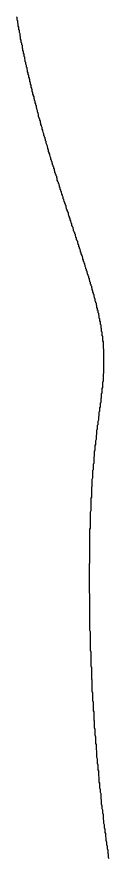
# Model space of a CAD drawing. Header units: millimetres. Extents: x 289 to 9778, y -894 to 6380.
# Drawn here: x 7140.49 to 7142.08, y 561.01 to 575.39 of the extents above; entities that cross this region are included whole.
import ezdxf

# ---------------------------------------------------------------- set-up
doc = ezdxf.new("R2010")
doc.units = ezdxf.units.MM

msp = doc.modelspace()

# ---------------------------------------------------------------- linework, layer by layer
msp.add_polyline3d([(7142.08, 560.998, 0), (7142.07, 561.018, 0), (7142.07, 561.048, 0), (7142.07, 561.068, 0), (7142.06, 561.088, 0), (7142.06, 561.118, 0), (7142.06, 561.138, 0), (7142.05, 561.168, 0), (7142.05, 561.188, 0), (7142.05, 561.208, 0), (7142.04, 561.238, 0), (7142.04, 561.258, 0), (7142.04, 561.278, 0), (7142.03, 561.308, 0), (7142.03, 561.328, 0), (7142.03, 561.358, 0), (7142.02, 561.378, 0), (7142.02, 561.408, 0), (7142.02, 561.428, 0), (7142.01, 561.448, 0), (7142.01, 561.478, 0), (7142.01, 561.498, 0), (7142, 561.528, 0), (7142, 561.548, 0), (7142, 561.578, 0), (7141.99, 561.598, 0), (7141.99, 561.628, 0), (7141.99, 561.648, 0), (7141.98, 561.678, 0), (7141.98, 561.698, 0), (7141.98, 561.728, 0), (7141.98, 561.748, 0), (7141.97, 561.778, 0), (7141.97, 561.798, 0), (7141.97, 561.828, 0), (7141.96, 561.848, 0), (7141.96, 561.878, 0), (7141.96, 561.898, 0), (7141.95, 561.928, 0), (7141.95, 561.948, 0), (7141.95, 561.978, 0), (7141.95, 561.998, 0), (7141.94, 562.028, 0), (7141.94, 562.058, 0), (7141.94, 562.078, 0), (7141.94, 562.108, 0), (7141.93, 562.128, 0), (7141.93, 562.158, 0), (7141.93, 562.178, 0), (7141.92, 562.208, 0), (7141.92, 562.238, 0), (7141.92, 562.258, 0), (7141.92, 562.288, 0), (7141.91, 562.308, 0), (7141.91, 562.338, 0), (7141.91, 562.368, 0), (7141.91, 562.388, 0), (7141.9, 562.418, 0), (7141.9, 562.438, 0), (7141.9, 562.468, 0), (7141.9, 562.498, 0), (7141.89, 562.518, 0), (7141.89, 562.548, 0), (7141.89, 562.568, 0), (7141.89, 562.598, 0), (7141.88, 562.628, 0), (7141.88, 562.648, 0), (7141.88, 562.678, 0), (7141.88, 562.708, 0), (7141.87, 562.728, 0), (7141.87, 562.758, 0), (7141.87, 562.788, 0), (7141.87, 562.808, 0), (7141.87, 562.838, 0), (7141.86, 562.868, 0), (7141.86, 562.888, 0), (7141.86, 562.918, 0), (7141.86, 562.948, 0), (7141.85, 562.968, 0), (7141.85, 562.998, 0), (7141.85, 563.028, 0), (7141.85, 563.048, 0), (7141.85, 563.078, 0), (7141.84, 563.108, 0), (7141.84, 563.128, 0), (7141.84, 563.158, 0), (7141.84, 563.188, 0), (7141.84, 563.208, 0), (7141.83, 563.238, 0), (7141.83, 563.268, 0), (7141.83, 563.288, 0), (7141.83, 563.318, 0), (7141.83, 563.348, 0), (7141.82, 563.368, 0), (7141.82, 563.398, 0), (7141.82, 563.428, 0), (7141.82, 563.448, 0), (7141.82, 563.478, 0), (7141.82, 563.508, 0), (7141.81, 563.528, 0), (7141.81, 563.558, 0), (7141.81, 563.588, 0), (7141.81, 563.618, 0), (7141.81, 563.638, 0), (7141.81, 563.668, 0), (7141.8, 563.698, 0), (7141.8, 563.718, 0), (7141.8, 563.748, 0), (7141.8, 563.778, 0), (7141.8, 563.798, 0), (7141.8, 563.828, 0), (7141.79, 563.858, 0), (7141.79, 563.888, 0), (7141.79, 563.908, 0), (7141.79, 563.938, 0), (7141.79, 563.968, 0), (7141.79, 563.988, 0), (7141.79, 564.018, 0), (7141.79, 564.048, 0), (7141.78, 564.068, 0), (7141.78, 564.098, 0), (7141.78, 564.128, 0), (7141.78, 564.158, 0), (7141.78, 564.178, 0), (7141.78, 564.208, 0), (7141.78, 564.238, 0), (7141.78, 564.258, 0), (7141.77, 564.288, 0), (7141.77, 564.318, 0), (7141.77, 564.338, 0), (7141.77, 564.368, 0), (7141.77, 564.398, 0), (7141.77, 564.418, 0), (7141.77, 564.448, 0), (7141.77, 564.478, 0), (7141.77, 564.498, 0), (7141.77, 564.528, 0), (7141.76, 564.558, 0), (7141.76, 564.578, 0), (7141.76, 564.608, 0), (7141.76, 564.638, 0), (7141.76, 564.658, 0), (7141.76, 564.688, 0), (7141.76, 564.718, 0), (7141.76, 564.738, 0), (7141.76, 564.768, 0), (7141.76, 564.798, 0), (7141.76, 564.818, 0), (7141.76, 564.848, 0), (7141.76, 564.878, 0), (7141.75, 564.898, 0), (7141.75, 564.928, 0), (7141.75, 564.948, 0), (7141.75, 564.978, 0), (7141.75, 565.008, 0), (7141.75, 565.028, 0), (7141.75, 565.058, 0), (7141.75, 565.088, 0), (7141.75, 565.108, 0), (7141.75, 565.138, 0), (7141.75, 565.158, 0), (7141.75, 565.188, 0), (7141.75, 565.208, 0), (7141.75, 565.238, 0), (7141.75, 565.268, 0), (7141.75, 565.288, 0), (7141.75, 565.318, 0), (7141.75, 565.338, 0), (7141.75, 565.368, 0), (7141.75, 565.388, 0), (7141.75, 565.418, 0), (7141.75, 565.448, 0), (7141.75, 565.468, 0), (7141.75, 565.498, 0), (7141.75, 565.518, 0), (7141.74, 565.548, 0), (7141.74, 565.568, 0), (7141.74, 565.598, 0), (7141.74, 565.618, 0), (7141.74, 565.648, 0), (7141.74, 565.668, 0), (7141.74, 565.698, 0), (7141.74, 565.718, 0), (7141.74, 565.748, 0), (7141.74, 565.768, 0), (7141.74, 565.798, 0), (7141.74, 565.818, 0), (7141.74, 565.838, 0), (7141.74, 565.868, 0), (7141.74, 565.888, 0), (7141.74, 565.918, 0), (7141.74, 565.938, 0), (7141.74, 565.968, 0), (7141.74, 565.988, 0), (7141.74, 566.008, 0), (7141.74, 566.038, 0), (7141.75, 566.058, 0), (7141.75, 566.088, 0), (7141.75, 566.108, 0), (7141.75, 566.128, 0), (7141.75, 566.158, 0), (7141.75, 566.178, 0), (7141.75, 566.198, 0), (7141.75, 566.228, 0), (7141.75, 566.248, 0), (7141.75, 566.268, 0), (7141.75, 566.298, 0), (7141.75, 566.318, 0), (7141.75, 566.338, 0), (7141.75, 566.368, 0), (7141.75, 566.388, 0), (7141.75, 566.408, 0), (7141.75, 566.428, 0), (7141.75, 566.458, 0), (7141.75, 566.478, 0), (7141.75, 566.498, 0), (7141.75, 566.518, 0), (7141.75, 566.548, 0), (7141.75, 566.568, 0), (7141.75, 566.588, 0), (7141.75, 566.608, 0), (7141.75, 566.628, 0), (7141.76, 566.648, 0), (7141.76, 566.678, 0), (7141.76, 566.698, 0), (7141.76, 566.718, 0), (7141.76, 566.738, 0), (7141.76, 566.758, 0), (7141.76, 566.778, 0), (7141.76, 566.798, 0), (7141.76, 566.818, 0), (7141.76, 566.848, 0), (7141.76, 566.868, 0), (7141.76, 566.888, 0), (7141.76, 566.908, 0), (7141.76, 566.928, 0), (7141.77, 566.948, 0), (7141.77, 566.968, 0), (7141.77, 566.988, 0), (7141.77, 567.008, 0), (7141.77, 567.028, 0), (7141.77, 567.048, 0), (7141.77, 567.068, 0), (7141.77, 567.088, 0), (7141.77, 567.108, 0), (7141.77, 567.128, 0), (7141.77, 567.148, 0), (7141.77, 567.158, 0), (7141.78, 567.178, 0), (7141.78, 567.198, 0), (7141.78, 567.218, 0), (7141.78, 567.238, 0), (7141.78, 567.258, 0), (7141.78, 567.278, 0), (7141.78, 567.288, 0), (7141.78, 567.308, 0), (7141.78, 567.328, 0), (7141.78, 567.348, 0), (7141.79, 567.368, 0), (7141.79, 567.378, 0), (7141.79, 567.398, 0), (7141.79, 567.418, 0), (7141.79, 567.438, 0), (7141.79, 567.448, 0), (7141.79, 567.468, 0), (7141.79, 567.488, 0), (7141.8, 567.508, 0), (7141.8, 567.518, 0), (7141.8, 567.538, 0), (7141.8, 567.558, 0), (7141.8, 567.568, 0), (7141.8, 567.588, 0), (7141.8, 567.598, 0), (7141.8, 567.618, 0), (7141.8, 567.638, 0), (7141.81, 567.648, 0), (7141.81, 567.668, 0), (7141.81, 567.688, 0), (7141.81, 567.698, 0), (7141.81, 567.718, 0), (7141.81, 567.728, 0), (7141.81, 567.748, 0), (7141.82, 567.758, 0), (7141.82, 567.778, 0), (7141.82, 567.788, 0), (7141.82, 567.808, 0), (7141.82, 567.818, 0), (7141.82, 567.838, 0), (7141.82, 567.848, 0), (7141.82, 567.868, 0), (7141.83, 567.878, 0), (7141.83, 567.898, 0), (7141.83, 567.908, 0), (7141.83, 567.928, 0), (7141.83, 567.938, 0), (7141.83, 567.948, 0), (7141.83, 567.968, 0), (7141.84, 567.978, 0), (7141.84, 567.998, 0), (7141.84, 568.008, 0), (7141.84, 568.018, 0), (7141.84, 568.038, 0), (7141.84, 568.048, 0), (7141.84, 568.058, 0), (7141.85, 568.078, 0), (7141.85, 568.088, 0), (7141.85, 568.098, 0), (7141.85, 568.118, 0), (7141.85, 568.128, 0), (7141.85, 568.138, 0), (7141.85, 568.148, 0), (7141.86, 568.168, 0), (7141.86, 568.178, 0), (7141.86, 568.188, 0), (7141.86, 568.208, 0), (7141.86, 568.218, 0), (7141.86, 568.228, 0), (7141.86, 568.238, 0), (7141.87, 568.248, 0), (7141.87, 568.268, 0), (7141.87, 568.278, 0), (7141.87, 568.288, 0), (7141.87, 568.298, 0), (7141.87, 568.318, 0), (7141.87, 568.328, 0), (7141.88, 568.338, 0), (7141.88, 568.348, 0), (7141.88, 568.358, 0), (7141.88, 568.368, 0), (7141.88, 568.378, 0), (7141.88, 568.398, 0), (7141.88, 568.408, 0), (7141.89, 568.418, 0), (7141.89, 568.428, 0), (7141.89, 568.438, 0), (7141.89, 568.448, 0), (7141.89, 568.458, 0), (7141.89, 568.468, 0), (7141.89, 568.478, 0), (7141.9, 568.498, 0), (7141.9, 568.508, 0), (7141.9, 568.518, 0), (7141.9, 568.528, 0), (7141.9, 568.538, 0), (7141.9, 568.548, 0), (7141.9, 568.558, 0), (7141.91, 568.568, 0), (7141.91, 568.578, 0), (7141.91, 568.588, 0), (7141.91, 568.598, 0), (7141.91, 568.608, 0), (7141.91, 568.618, 0), (7141.91, 568.628, 0), (7141.91, 568.638, 0), (7141.92, 568.648, 0), (7141.92, 568.658, 0), (7141.92, 568.668, 0), (7141.92, 568.678, 0), (7141.92, 568.688, 0), (7141.92, 568.698, 0), (7141.92, 568.708, 0), (7141.93, 568.718, 0), (7141.93, 568.728, 0), (7141.93, 568.738, 0), (7141.93, 568.748, 0), (7141.93, 568.758, 0), (7141.93, 568.768, 0), (7141.93, 568.778, 0), (7141.93, 568.778, 0), (7141.93, 568.788, 0), (7141.94, 568.798, 0), (7141.94, 568.808, 0), (7141.94, 568.818, 0), (7141.94, 568.828, 0), (7141.94, 568.838, 0), (7141.94, 568.848, 0), (7141.94, 568.858, 0), (7141.94, 568.868, 0), (7141.95, 568.868, 0), (7141.95, 568.878, 0), (7141.95, 568.888, 0), (7141.95, 568.898, 0), (7141.95, 568.908, 0), (7141.95, 568.918, 0), (7141.95, 568.928, 0), (7141.95, 568.938, 0), (7141.95, 568.938, 0), (7141.95, 568.948, 0), (7141.96, 568.958, 0), (7141.96, 568.968, 0), (7141.96, 568.978, 0), (7141.96, 568.988, 0), (7141.96, 568.998, 0), (7141.96, 568.998, 0), (7141.96, 569.008, 0), (7141.96, 569.018, 0), (7141.96, 569.028, 0), (7141.96, 569.038, 0), (7141.96, 569.048, 0), (7141.97, 569.048, 0), (7141.97, 569.058, 0), (7141.97, 569.068, 0), (7141.97, 569.078, 0), (7141.97, 569.088, 0), (7141.97, 569.088, 0), (7141.97, 569.098, 0), (7141.97, 569.108, 0), (7141.97, 569.118, 0), (7141.97, 569.128, 0), (7141.97, 569.128, 0), (7141.97, 569.138, 0), (7141.97, 569.148, 0), (7141.98, 569.158, 0), (7141.98, 569.168, 0), (7141.98, 569.168, 0), (7141.98, 569.178, 0), (7141.98, 569.188, 0), (7141.98, 569.198, 0), (7141.98, 569.198, 0), (7141.98, 569.208, 0), (7141.98, 569.218, 0), (7141.98, 569.228, 0), (7141.98, 569.238, 0), (7141.98, 569.238, 0), (7141.98, 569.248, 0), (7141.98, 569.258, 0), (7141.98, 569.268, 0), (7141.98, 569.268, 0), (7141.98, 569.278, 0), (7141.98, 569.288, 0), (7141.99, 569.298, 0), (7141.99, 569.298, 0), (7141.99, 569.308, 0), (7141.99, 569.318, 0), (7141.99, 569.328, 0), (7141.99, 569.328, 0), (7141.99, 569.338, 0), (7141.99, 569.348, 0), (7141.99, 569.358, 0), (7141.99, 569.358, 0), (7141.99, 569.368, 0), (7141.99, 569.378, 0), (7141.99, 569.388, 0), (7141.99, 569.388, 0), (7141.99, 569.398, 0), (7141.99, 569.408, 0), (7141.99, 569.418, 0), (7141.99, 569.418, 0), (7141.99, 569.428, 0), (7141.99, 569.438, 0), (7141.99, 569.438, 0), (7141.99, 569.448, 0), (7141.99, 569.458, 0), (7141.99, 569.468, 0), (7141.99, 569.468, 0), (7141.99, 569.478, 0), (7141.99, 569.488, 0), (7141.99, 569.498, 0), (7141.99, 569.498, 0), (7141.99, 569.508, 0), (7141.99, 569.518, 0), (7141.99, 569.518, 0), (7141.99, 569.528, 0), (7141.99, 569.538, 0), (7141.99, 569.548, 0), (7141.99, 569.548, 0), (7141.99, 569.558, 0), (7141.99, 569.568, 0), (7141.99, 569.568, 0), (7141.99, 569.578, 0), (7141.99, 569.588, 0), (7141.99, 569.598, 0), (7141.99, 569.598, 0), (7141.99, 569.608, 0), (7141.99, 569.618, 0), (7141.99, 569.618, 0), (7141.99, 569.628, 0), (7141.99, 569.638, 0), (7141.99, 569.648, 0), (7141.99, 569.648, 0), (7141.99, 569.658, 0), (7141.99, 569.668, 0), (7141.99, 569.668, 0), (7141.99, 569.678, 0), (7141.99, 569.688, 0), (7141.99, 569.698, 0), (7141.99, 569.698, 0), (7141.99, 569.708, 0), (7141.98, 569.718, 0), (7141.98, 569.718, 0), (7141.98, 569.728, 0), (7141.98, 569.738, 0), (7141.98, 569.748, 0), (7141.98, 569.748, 0), (7141.98, 569.758, 0), (7141.98, 569.768, 0), (7141.98, 569.768, 0), (7141.98, 569.778, 0), (7141.98, 569.788, 0), (7141.98, 569.798, 0), (7141.98, 569.798, 0), (7141.98, 569.808, 0), (7141.98, 569.818, 0), (7141.98, 569.818, 0), (7141.98, 569.828, 0), (7141.98, 569.838, 0), (7141.97, 569.838, 0), (7141.97, 569.848, 0), (7141.97, 569.858, 0), (7141.97, 569.868, 0), (7141.97, 569.868, 0), (7141.97, 569.878, 0), (7141.97, 569.888, 0), (7141.97, 569.898, 0), (7141.97, 569.898, 0), (7141.97, 569.908, 0), (7141.97, 569.918, 0), (7141.97, 569.918, 0), (7141.97, 569.928, 0), (7141.96, 569.938, 0), (7141.96, 569.948, 0), (7141.96, 569.948, 0), (7141.96, 569.958, 0), (7141.96, 569.968, 0), (7141.96, 569.968, 0), (7141.96, 569.978, 0), (7141.96, 569.988, 0), (7141.96, 569.998, 0), (7141.96, 569.998, 0), (7141.95, 570.008, 0), (7141.95, 570.018, 0), (7141.95, 570.028, 0), (7141.95, 570.028, 0), (7141.95, 570.038, 0), (7141.95, 570.048, 0), (7141.95, 570.058, 0), (7141.95, 570.058, 0), (7141.94, 570.068, 0), (7141.94, 570.078, 0), (7141.94, 570.088, 0), (7141.94, 570.088, 0), (7141.94, 570.098, 0), (7141.94, 570.108, 0), (7141.94, 570.118, 0), (7141.94, 570.118, 0), (7141.93, 570.128, 0), (7141.93, 570.138, 0), (7141.93, 570.148, 0), (7141.93, 570.148, 0), (7141.93, 570.158, 0), (7141.93, 570.168, 0), (7141.93, 570.178, 0), (7141.92, 570.178, 0), (7141.92, 570.188, 0), (7141.92, 570.198, 0), (7141.92, 570.208, 0), (7141.92, 570.208, 0), (7141.92, 570.218, 0), (7141.92, 570.228, 0), (7141.91, 570.238, 0), (7141.91, 570.248, 0), (7141.91, 570.248, 0), (7141.91, 570.258, 0), (7141.91, 570.268, 0), (7141.91, 570.278, 0), (7141.9, 570.288, 0), (7141.9, 570.288, 0), (7141.9, 570.298, 0), (7141.9, 570.308, 0), (7141.9, 570.318, 0), (7141.89, 570.328, 0), (7141.89, 570.328, 0), (7141.89, 570.338, 0), (7141.89, 570.348, 0), (7141.89, 570.358, 0), (7141.89, 570.368, 0), (7141.88, 570.368, 0), (7141.88, 570.378, 0), (7141.88, 570.388, 0), (7141.88, 570.398, 0), (7141.88, 570.408, 0), (7141.87, 570.408, 0), (7141.87, 570.418, 0), (7141.87, 570.428, 0), (7141.87, 570.438, 0), (7141.87, 570.448, 0), (7141.86, 570.458, 0), (7141.86, 570.458, 0), (7141.86, 570.468, 0), (7141.86, 570.478, 0), (7141.86, 570.488, 0), (7141.85, 570.498, 0), (7141.85, 570.508, 0), (7141.85, 570.518, 0), (7141.85, 570.518, 0), (7141.84, 570.528, 0), (7141.84, 570.538, 0), (7141.84, 570.548, 0), (7141.84, 570.558, 0), (7141.84, 570.568, 0), (7141.83, 570.578, 0), (7141.83, 570.578, 0), (7141.83, 570.588, 0), (7141.83, 570.598, 0), (7141.82, 570.608, 0), (7141.82, 570.618, 0), (7141.82, 570.628, 0), (7141.82, 570.638, 0), (7141.81, 570.648, 0), (7141.81, 570.658, 0), (7141.81, 570.668, 0), (7141.81, 570.668, 0), (7141.8, 570.678, 0), (7141.8, 570.688, 0), (7141.8, 570.698, 0), (7141.8, 570.708, 0), (7141.79, 570.718, 0), (7141.79, 570.728, 0), (7141.79, 570.738, 0), (7141.79, 570.748, 0), (7141.78, 570.758, 0), (7141.78, 570.768, 0), (7141.78, 570.778, 0), (7141.77, 570.788, 0), (7141.77, 570.788, 0), (7141.77, 570.798, 0), (7141.77, 570.808, 0), (7141.76, 570.818, 0), (7141.76, 570.828, 0), (7141.76, 570.838, 0), (7141.76, 570.848, 0), (7141.75, 570.858, 0), (7141.75, 570.868, 0), (7141.75, 570.878, 0), (7141.74, 570.888, 0), (7141.74, 570.898, 0), (7141.74, 570.908, 0), (7141.73, 570.918, 0), (7141.73, 570.928, 0), (7141.73, 570.938, 0), (7141.73, 570.948, 0), (7141.72, 570.958, 0), (7141.72, 570.968, 0), (7141.72, 570.978, 0), (7141.71, 570.988, 0), (7141.71, 570.998, 0), (7141.71, 571.008, 0), (7141.7, 571.018, 0), (7141.7, 571.028, 0), (7141.7, 571.038, 0), (7141.69, 571.048, 0), (7141.69, 571.058, 0), (7141.69, 571.068, 0), (7141.68, 571.078, 0), (7141.68, 571.088, 0), (7141.68, 571.098, 0), (7141.67, 571.118, 0), (7141.67, 571.128, 0), (7141.67, 571.138, 0), (7141.66, 571.148, 0), (7141.66, 571.158, 0), (7141.66, 571.168, 0), (7141.65, 571.178, 0), (7141.65, 571.188, 0), (7141.65, 571.198, 0), (7141.64, 571.208, 0), (7141.64, 571.218, 0), (7141.64, 571.228, 0), (7141.63, 571.248, 0), (7141.63, 571.258, 0), (7141.63, 571.268, 0), (7141.62, 571.278, 0), (7141.62, 571.288, 0), (7141.62, 571.298, 0), (7141.61, 571.308, 0), (7141.61, 571.318, 0), (7141.6, 571.338, 0), (7141.6, 571.348, 0), (7141.6, 571.358, 0), (7141.59, 571.368, 0), (7141.59, 571.378, 0), (7141.59, 571.388, 0), (7141.58, 571.398, 0), (7141.58, 571.418, 0), (7141.57, 571.428, 0), (7141.57, 571.438, 0), (7141.57, 571.448, 0), (7141.56, 571.458, 0), (7141.56, 571.478, 0), (7141.56, 571.488, 0), (7141.55, 571.498, 0), (7141.55, 571.508, 0), (7141.54, 571.518, 0), (7141.54, 571.538, 0), (7141.54, 571.548, 0), (7141.53, 571.558, 0), (7141.53, 571.568, 0), (7141.52, 571.578, 0), (7141.52, 571.598, 0), (7141.52, 571.608, 0), (7141.51, 571.618, 0), (7141.51, 571.628, 0), (7141.5, 571.648, 0), (7141.5, 571.658, 0), (7141.5, 571.668, 0), (7141.49, 571.678, 0), (7141.49, 571.698, 0), (7141.48, 571.708, 0), (7141.48, 571.718, 0), (7141.47, 571.728, 0), (7141.47, 571.748, 0), (7141.47, 571.758, 0), (7141.46, 571.768, 0), (7141.46, 571.788, 0), (7141.45, 571.798, 0), (7141.45, 571.808, 0), (7141.44, 571.818, 0), (7141.44, 571.838, 0), (7141.44, 571.848, 0), (7141.43, 571.858, 0), (7141.43, 571.878, 0), (7141.42, 571.888, 0), (7141.42, 571.898, 0), (7141.41, 571.918, 0), (7141.41, 571.928, 0), (7141.41, 571.938, 0), (7141.4, 571.958, 0), (7141.4, 571.968, 0), (7141.39, 571.978, 0), (7141.39, 571.998, 0), (7141.38, 572.008, 0), (7141.38, 572.018, 0), (7141.38, 572.038, 0), (7141.37, 572.048, 0), (7141.37, 572.058, 0), (7141.36, 572.078, 0), (7141.36, 572.088, 0), (7141.35, 572.098, 0), (7141.35, 572.118, 0), (7141.34, 572.128, 0), (7141.34, 572.148, 0), (7141.34, 572.158, 0), (7141.33, 572.168, 0), (7141.33, 572.188, 0), (7141.32, 572.198, 0), (7141.32, 572.218, 0), (7141.31, 572.228, 0), (7141.31, 572.238, 0), (7141.3, 572.258, 0), (7141.3, 572.268, 0), (7141.29, 572.278, 0), (7141.29, 572.298, 0), (7141.29, 572.308, 0), (7141.28, 572.328, 0), (7141.28, 572.338, 0), (7141.27, 572.358, 0), (7141.27, 572.368, 0), (7141.26, 572.378, 0), (7141.26, 572.398, 0), (7141.25, 572.408, 0), (7141.25, 572.428, 0), (7141.24, 572.438, 0), (7141.24, 572.448, 0), (7141.24, 572.468, 0), (7141.23, 572.478, 0), (7141.23, 572.498, 0), (7141.22, 572.508, 0), (7141.22, 572.528, 0), (7141.21, 572.538, 0), (7141.21, 572.558, 0), (7141.2, 572.568, 0), (7141.2, 572.578, 0), (7141.19, 572.598, 0), (7141.19, 572.608, 0), (7141.19, 572.628, 0), (7141.18, 572.638, 0), (7141.18, 572.658, 0), (7141.17, 572.668, 0), (7141.17, 572.688, 0), (7141.16, 572.698, 0), (7141.16, 572.718, 0), (7141.15, 572.728, 0), (7141.15, 572.748, 0), (7141.14, 572.758, 0), (7141.14, 572.778, 0), (7141.14, 572.788, 0), (7141.13, 572.798, 0), (7141.13, 572.818, 0), (7141.12, 572.828, 0), (7141.12, 572.848, 0), (7141.11, 572.858, 0), (7141.11, 572.878, 0), (7141.1, 572.888, 0), (7141.1, 572.908, 0), (7141.09, 572.918, 0), (7141.09, 572.938, 0), (7141.08, 572.948, 0), (7141.08, 572.968, 0), (7141.08, 572.978, 0), (7141.07, 572.998, 0), (7141.07, 573.008, 0), (7141.06, 573.028, 0), (7141.06, 573.038, 0), (7141.05, 573.058, 0), (7141.05, 573.068, 0), (7141.04, 573.088, 0), (7141.04, 573.098, 0), (7141.04, 573.118, 0), (7141.03, 573.128, 0), (7141.03, 573.148, 0), (7141.02, 573.158, 0), (7141.02, 573.178, 0), (7141.01, 573.198, 0), (7141.01, 573.208, 0), (7141, 573.228, 0), (7141, 573.238, 0), (7141, 573.258, 0), (7140.99, 573.268, 0), (7140.99, 573.288, 0), (7140.98, 573.298, 0), (7140.98, 573.318, 0), (7140.97, 573.328, 0), (7140.97, 573.348, 0), (7140.96, 573.358, 0), (7140.96, 573.378, 0), (7140.96, 573.388, 0), (7140.95, 573.408, 0), (7140.95, 573.418, 0), (7140.94, 573.438, 0), (7140.94, 573.448, 0), (7140.93, 573.468, 0), (7140.93, 573.488, 0), (7140.93, 573.498, 0), (7140.92, 573.518, 0), (7140.92, 573.528, 0), (7140.91, 573.548, 0), (7140.91, 573.558, 0), (7140.9, 573.578, 0), (7140.9, 573.588, 0), (7140.9, 573.608, 0), (7140.89, 573.618, 0), (7140.89, 573.638, 0), (7140.88, 573.648, 0), (7140.88, 573.668, 0), (7140.87, 573.678, 0), (7140.87, 573.698, 0), (7140.87, 573.718, 0), (7140.86, 573.728, 0), (7140.86, 573.748, 0), (7140.85, 573.758, 0), (7140.85, 573.778, 0), (7140.85, 573.788, 0), (7140.84, 573.808, 0), (7140.84, 573.818, 0), (7140.83, 573.838, 0), (7140.83, 573.848, 0), (7140.83, 573.868, 0), (7140.82, 573.878, 0), (7140.82, 573.898, 0), (7140.81, 573.918, 0), (7140.81, 573.928, 0), (7140.81, 573.948, 0), (7140.8, 573.958, 0), (7140.8, 573.978, 0), (7140.79, 573.988, 0), (7140.79, 574.008, 0), (7140.79, 574.018, 0), (7140.78, 574.038, 0), (7140.78, 574.048, 0), (7140.77, 574.068, 0), (7140.77, 574.078, 0), (7140.77, 574.098, 0), (7140.76, 574.108, 0), (7140.76, 574.128, 0), (7140.76, 574.138, 0), (7140.75, 574.158, 0), (7140.75, 574.168, 0), (7140.74, 574.188, 0), (7140.74, 574.198, 0), (7140.74, 574.218, 0), (7140.73, 574.238, 0), (7140.73, 574.248, 0), (7140.73, 574.268, 0), (7140.72, 574.278, 0), (7140.72, 574.298, 0), (7140.72, 574.308, 0), (7140.71, 574.328, 0), (7140.71, 574.338, 0), (7140.7, 574.358, 0), (7140.7, 574.368, 0), (7140.7, 574.388, 0), (7140.69, 574.398, 0), (7140.69, 574.418, 0), (7140.69, 574.428, 0), (7140.68, 574.448, 0), (7140.68, 574.458, 0), (7140.68, 574.478, 0), (7140.67, 574.488, 0), (7140.67, 574.498, 0), (7140.67, 574.518, 0), (7140.66, 574.528, 0), (7140.66, 574.548, 0), (7140.66, 574.558, 0), (7140.65, 574.578, 0), (7140.65, 574.588, 0), (7140.65, 574.608, 0), (7140.64, 574.618, 0), (7140.64, 574.638, 0), (7140.64, 574.648, 0), (7140.63, 574.668, 0), (7140.63, 574.678, 0), (7140.63, 574.698, 0), (7140.62, 574.708, 0), (7140.62, 574.718, 0), (7140.62, 574.738, 0), (7140.62, 574.748, 0), (7140.61, 574.768, 0), (7140.61, 574.778, 0), (7140.61, 574.798, 0), (7140.6, 574.808, 0), (7140.6, 574.818, 0), (7140.6, 574.838, 0), (7140.59, 574.848, 0), (7140.59, 574.868, 0), (7140.59, 574.878, 0), (7140.59, 574.898, 0), (7140.58, 574.908, 0), (7140.58, 574.918, 0), (7140.58, 574.938, 0), (7140.57, 574.948, 0), (7140.57, 574.968, 0), (7140.57, 574.978, 0), (7140.57, 574.988, 0), (7140.56, 575.008, 0), (7140.56, 575.018, 0), (7140.56, 575.038, 0), (7140.56, 575.048, 0), (7140.55, 575.058, 0), (7140.55, 575.078, 0), (7140.55, 575.088, 0), (7140.55, 575.098, 0), (7140.54, 575.118, 0), (7140.54, 575.128, 0), (7140.54, 575.138, 0), (7140.54, 575.158, 0), (7140.53, 575.168, 0), (7140.53, 575.188, 0), (7140.53, 575.198, 0), (7140.53, 575.208, 0), (7140.52, 575.228, 0), (7140.52, 575.238, 0), (7140.52, 575.248, 0), (7140.52, 575.268, 0), (7140.51, 575.278, 0), (7140.51, 575.288, 0), (7140.51, 575.298, 0), (7140.51, 575.318, 0), (7140.5, 575.328, 0), (7140.5, 575.338, 0), (7140.5, 575.358, 0), (7140.5, 575.368, 0), (7140.5, 575.378, 0), (7140.49, 575.388, 0)])

doc.saveas('drawing.dxf')
